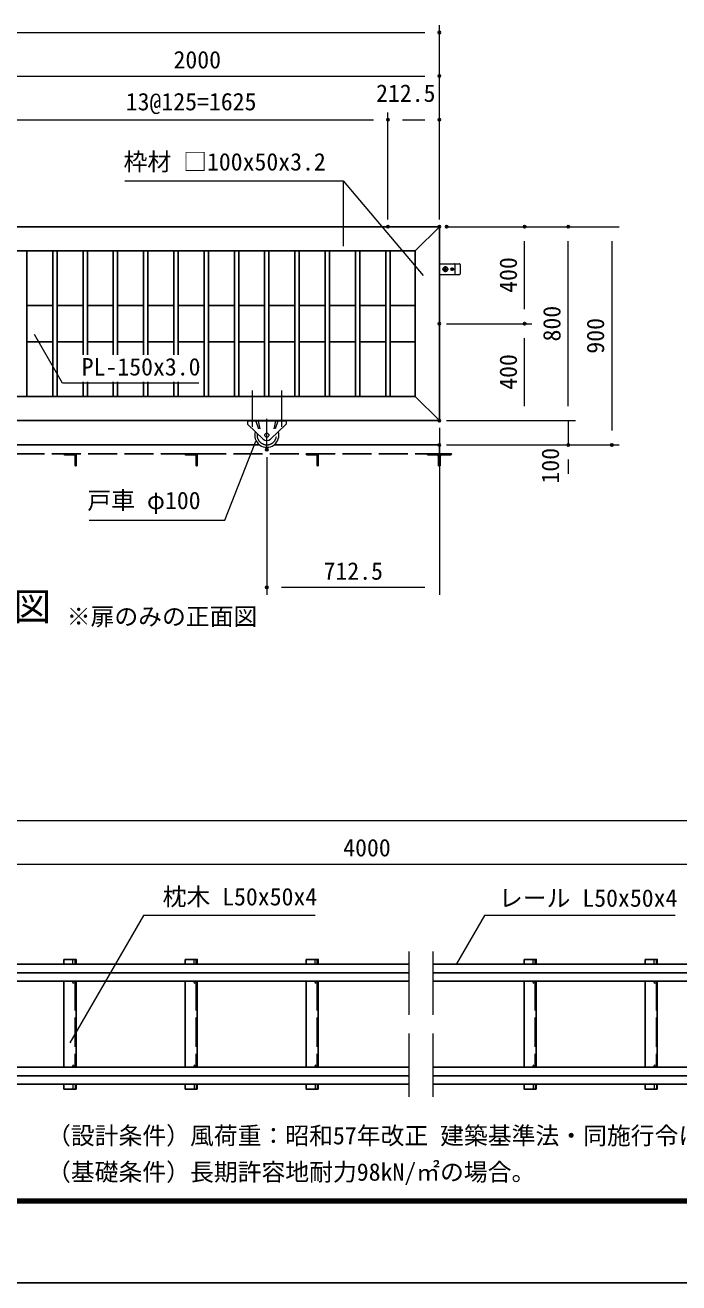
# Model space of a CAD drawing. Units: millimetres, scale not verified. Extents: x -6300 to 6300, y -4455 to 4455.
# Drawn here: x -1006 to 1694, y -4455 to 734 of the extents above; entities that cross this region are included whole.
import ezdxf
from ezdxf.enums import TextEntityAlignment as Align

# ---------------------------------------------------------------- set-up
doc = ezdxf.new("R2010")
doc.units = ezdxf.units.MM
doc.header["$LTSCALE"] = 20
doc.header["$PDMODE"] = 32
doc.header["$PDSIZE"] = 10
for name, pattern in [('DASHED', [7.5, 6, -1.5]), ('USER1', [50.8, 31.75, -6.35, 6.35, -6.35]), ('USER2', [9.525, 6.35, -3.175])]:
    doc.linetypes.add(name, pattern=pattern)
for name, color, linetype, lineweight in [('0-0_D-TTL-TXT', 7, 'Continuous', 25), ('0-1_D-STR1', 1, 'Continuous', 25), ('0-2_D-STR4', 7, 'Continuous', 25), ('0-3_D-BMK', 2, 'USER1', 13), ('0-4_D-STR3', 3, 'Continuous', 13), ('0-5_D-STR5', 4, 'Continuous', 25), ('0-8_D-STR-DIM', 7, 'Continuous', 13), ('0-B_D-STR-TXT', 7, 'Continuous', 13), ('0-C_D-TTL', 7, 'Continuous', 25)]:
    doc.layers.add(name, color=color, linetype=linetype, lineweight=lineweight)
doc.layers.add('0-A_Defpoints', color=8, linetype='Continuous')
doc.styles.add('ＭＳ ゴシック', font='')
doc.styles.get('ＭＳ ゴシック').set_extended_font_data('MS Gothic')

msp = doc.modelspace()

# ---------------------------------------------------------------- linework, layer by layer
at = {"layer": '0-1_D-STR1'}
for p, q in [((604.48, -197.76), (704.48, -97.76)), ((-999.02, -197.76), (-999.02, -797.76)), ((-892.02, -197.76), (-892.02, -797.76)), ((-874.02, -197.76), (-874.02, -797.76)), ((-767.02, -197.76), (-767.02, -626.45)), ((-749.02, -197.76), (-749.02, -626.45)), ((-642.02, -197.76), (-642.02, -626.45)), ((-624.02, -197.76), (-624.02, -626.45)), ((-517.02, -197.76), (-517.02, -626.45)), ((-499.02, -197.76), (-499.02, -626.45)), ((-392.02, -197.76), (-392.02, -626.45)), ((-374.02, -197.76), (-374.02, -626.45)), ((-267.02, -197.76), (-267.02, -797.76)), ((-249.02, -197.76), (-249.02, -797.76)), ((-142.02, -197.76), (-142.02, -797.76)), ((-124.02, -197.76), (-124.02, -797.76)), ((-17.02, -197.76), (-17.02, -797.76)), ((0.98, -197.76), (0.98, -797.76)), ((107.98, -197.76), (107.98, -797.76)), ((125.98, -197.76), (125.98, -797.76)), ((232.98, -197.76), (232.98, -797.76)), ((250.98, -197.76), (250.98, -797.76)), ((357.98, -197.76), (357.98, -797.76)), ((375.98, -197.76), (375.98, -797.76)), ((482.98, -197.76), (482.98, -797.76)), ((500.98, -197.76), (500.98, -797.76)), ((-892.02, -422.76), (-999.02, -422.76)), ((-767.02, -422.76), (-874.02, -422.76)), ((-642.02, -422.76), (-749.02, -422.76)), ((-517.02, -422.76), (-624.02, -422.76)), ((-392.02, -422.76), (-499.02, -422.76)), ((-267.02, -422.76), (-374.02, -422.76)), ((-142.02, -422.76), (-249.02, -422.76)), ((-17.02, -422.76), (-124.02, -422.76)), ((107.98, -422.76), (0.98, -422.76)), ((232.98, -422.76), (125.98, -422.76)), ((357.98, -422.76), (250.98, -422.76)), ((482.98, -422.76), (375.98, -422.76)), ((604.48, -422.76), (500.98, -422.76)), ((-892.02, -572.76), (-999.02, -572.76)), ((-767.02, -572.76), (-874.02, -572.76)), ((-642.02, -572.76), (-749.02, -572.76)), ((-517.02, -572.76), (-624.02, -572.76)), ((-392.02, -572.76), (-499.02, -572.76)), ((-267.02, -572.76), (-374.02, -572.76)), ((-142.02, -572.76), (-249.02, -572.76)), ((-17.02, -572.76), (-124.02, -572.76)), ((107.98, -572.76), (0.98, -572.76)), ((232.98, -572.76), (125.98, -572.76)), ((357.98, -572.76), (250.98, -572.76)), ((482.98, -572.76), (375.98, -572.76)), ((604.48, -572.76), (500.98, -572.76)), ((-767.02, -737.81), (-767.02, -797.76)), ((-749.02, -737.81), (-749.02, -797.76)), ((-642.02, -737.81), (-642.02, -797.76)), ((-624.02, -737.81), (-624.02, -797.76)), ((-517.02, -737.81), (-517.02, -797.76)), ((-499.02, -737.81), (-499.02, -797.76)), ((-392.02, -737.81), (-392.02, -797.76)), ((-374.02, -737.81), (-374.02, -797.76)), ((604.48, -797.76), (704.48, -897.76)), ((-1295.52, -3139.9), (579.48, -3139.9)), ((-845.52, -3120.26), (-845.52, -3139.9)), ((-345.52, -3120.26), (-345.52, -3139.9)), ((154.48, -3120.26), (154.48, -3139.9)), ((679.48, -3139.9), (2104.48, -3139.9)), ((1054.48, -3120.26), (1054.48, -3139.9)), ((1554.48, -3120.26), (1554.48, -3139.9)), ((-1295.52, -3175.26), (579.48, -3175.26)), ((-1295.52, -3210.62), (579.48, -3210.62)), ((-845.52, -3210.62), (-845.52, -3564.9)), ((-795.52, -3210.62), (-795.52, -3564.9)), ((-345.52, -3210.62), (-345.52, -3564.9)), ((-295.52, -3210.62), (-295.52, -3564.9)), ((154.48, -3210.62), (154.48, -3564.9)), ((204.48, -3210.62), (204.48, -3564.9)), ((679.48, -3175.26), (2104.48, -3175.26)), ((679.48, -3210.62), (2104.48, -3210.62)), ((1054.48, -3210.62), (1054.48, -3564.9)), ((1104.48, -3210.62), (1104.48, -3564.9)), ((1554.48, -3210.62), (1554.48, -3564.9)), ((1604.48, -3210.62), (1604.48, -3564.9)), ((-1295.52, -3564.9), (579.48, -3564.9)), ((679.48, -3564.9), (2104.48, -3564.9)), ((-1295.52, -3600.26), (579.48, -3600.26)), ((679.48, -3600.26), (2104.48, -3600.26)), ((-1295.52, -3635.62), (579.48, -3635.62)), ((-845.52, -3635.62), (-845.52, -3655.26)), ((-845.52, -3655.26), (-795.52, -3655.26)), ((-845.52, -3655.26), (-795.52, -3655.26)), ((-795.52, -3635.62), (-795.52, -3655.26)), ((-345.52, -3635.62), (-345.52, -3655.26)), ((-345.52, -3655.26), (-295.52, -3655.26)), ((-345.52, -3655.26), (-295.52, -3655.26)), ((-295.52, -3635.62), (-295.52, -3655.26)), ((154.48, -3635.62), (154.48, -3655.26)), ((154.48, -3655.26), (204.48, -3655.26)), ((154.48, -3655.26), (204.48, -3655.26)), ((204.48, -3635.62), (204.48, -3655.26)), ((679.48, -3635.62), (2104.48, -3635.62)), ((1054.48, -3635.62), (1054.48, -3655.26)), ((1054.48, -3655.26), (1104.48, -3655.26)), ((1054.48, -3655.26), (1104.48, -3655.26)), ((1104.48, -3635.62), (1104.48, -3655.26)), ((1554.48, -3635.62), (1554.48, -3655.26)), ((1554.48, -3655.26), (1604.48, -3655.26)), ((1554.48, -3655.26), (1604.48, -3655.26)), ((1604.48, -3635.62), (1604.48, -3655.26))]:
    msp.add_line(p, q, dxfattribs=at)
at = {"layer": '0-1_D-STR1', "linetype": 'DASHED'}
for p, q in [((-799.52, -3210.62), (-799.52, -3564.9)), ((-299.52, -3210.62), (-299.52, -3564.9)), ((200.48, -3210.62), (200.48, -3564.9)), ((1100.48, -3210.62), (1100.48, -3564.9)), ((1600.48, -3210.62), (1600.48, -3564.9))]:
    msp.add_line(p, q, dxfattribs=at)
at = {"layer": '0-1_D-STR1'}
for points in [[(-3295.52, -97.76), (704.48, -97.76), (704.48, -897.76), (-3295.52, -897.76)], [(-845.52, -3120.26), (-795.52, -3120.26), (-795.52, -3139.9)], [(-345.52, -3120.26), (-295.52, -3120.26), (-295.52, -3139.9)], [(154.48, -3120.26), (204.48, -3120.26), (204.48, -3139.9)], [(1054.48, -3120.26), (1104.48, -3120.26), (1104.48, -3139.9)], [(1554.48, -3120.26), (1604.48, -3120.26), (1604.48, -3139.9)]]:
    msp.add_lwpolyline(points, dxfattribs=at)
msp.add_lwpolyline([(-3195.52, -197.76), (604.48, -197.76), (604.48, -797.76), (-3195.52, -797.76)], close=True, dxfattribs=at)
at = {"layer": '0-2_D-STR4'}
for p, q in [((-38.02, -997.76), (-2553.02, -997.76)), ((704.48, -997.76), (21.98, -997.76))]:
    msp.add_line(p, q, dxfattribs=at)
at = {"layer": '0-3_D-BMK'}
for p, q in [((716.98, -272.76), (741.98, -272.76)), ((716.98, -272.76), (741.98, -272.76)), ((729.48, -285.26), (729.48, -260.26)), ((729.48, -285.26), (729.48, -260.26)), ((749.98, -272.76), (764.98, -272.76)), ((749.98, -272.76), (764.98, -272.76)), ((757.48, -280.26), (757.48, -265.26)), ((757.48, -280.26), (757.48, -265.26)), ((-68.02, -772.76), (-68.02, -922.76)), ((51.98, -772.76), (51.98, -922.76)), ((-8.02, -1017.76), (-8.02, -889.76))]:
    msp.add_line(p, q, dxfattribs=at)
at = {"layer": '0-4_D-STR3'}
for p, q in [((704.48, -295.26), (704.48, -250.26)), ((704.48, -250.26), (787.48, -250.26)), ((718.48, -250.26), (787.48, -250.26)), ((769.48, -292.26), (769.48, -253.26)), ((790.48, -253.26), (790.48, -292.26)), ((704.48, -295.26), (787.48, -295.26)), ((718.48, -295.26), (787.48, -295.26)), ((-88.02, -899.76), (-88.02, -911.76)), ((-88.02, -911.76), (-23.22, -973.67)), ((-54.02, -899.76), (-42.02, -931.76)), ((-44.02, -899.76), (-37.02, -931.76)), ((27.98, -899.76), (20.98, -931.76)), ((37.98, -899.76), (25.98, -931.76)), ((-799.52, -3120.26), (-799.52, -3139.9)), ((-799.52, -3139.9), (-799.52, -3120.26)), ((-299.52, -3120.26), (-299.52, -3139.9)), ((-299.52, -3139.9), (-299.52, -3120.26)), ((200.48, -3120.26), (200.48, -3139.9)), ((200.48, -3139.9), (200.48, -3120.26)), ((1100.48, -3120.26), (1100.48, -3139.9)), ((1100.48, -3139.9), (1100.48, -3120.26)), ((1600.48, -3120.26), (1600.48, -3139.9)), ((1600.48, -3139.9), (1600.48, -3120.26)), ((-808.52, -3215.76), (-808.52, -3210.62)), ((-799.52, -3215.76), (-799.52, -3210.62)), ((-308.52, -3215.76), (-308.52, -3210.62)), ((-299.52, -3215.76), (-299.52, -3210.62)), ((191.48, -3215.76), (191.48, -3210.62)), ((200.48, -3215.76), (200.48, -3210.62)), ((1091.48, -3215.76), (1091.48, -3210.62)), ((1100.48, -3215.76), (1100.48, -3210.62)), ((1591.48, -3215.76), (1591.48, -3210.62)), ((1600.48, -3215.76), (1600.48, -3210.62)), ((-808.52, -3559.76), (-808.52, -3564.9)), ((-799.52, -3559.76), (-799.52, -3564.9)), ((-308.52, -3559.76), (-308.52, -3564.9)), ((-299.52, -3559.76), (-299.52, -3564.9)), ((191.48, -3559.76), (191.48, -3564.9)), ((200.48, -3559.76), (200.48, -3564.9)), ((1091.48, -3559.76), (1091.48, -3564.9)), ((1100.48, -3559.76), (1100.48, -3564.9)), ((1591.48, -3559.76), (1591.48, -3564.9)), ((1600.48, -3559.76), (1600.48, -3564.9)), ((-799.52, -3635.62), (-799.52, -3655.26)), ((-799.52, -3635.62), (-799.52, -3655.26)), ((-299.52, -3635.62), (-299.52, -3655.26)), ((-299.52, -3635.62), (-299.52, -3655.26)), ((200.48, -3635.62), (200.48, -3655.26)), ((200.48, -3635.62), (200.48, -3655.26)), ((1100.48, -3635.62), (1100.48, -3655.26)), ((1100.48, -3635.62), (1100.48, -3655.26)), ((1600.48, -3635.62), (1600.48, -3655.26)), ((1600.48, -3635.62), (1600.48, -3655.26))]:
    msp.add_line(p, q, dxfattribs=at)
at = {"layer": '0-4_D-STR3', "color": 4}
for p, q in [((71.98, -897.76), (-88.02, -897.76)), ((-88.02, -897.76), (-88.02, -899.76)), ((71.98, -899.76), (-88.02, -899.76)), ((71.98, -897.76), (71.98, -899.76))]:
    msp.add_line(p, q, dxfattribs=at)
at = {"layer": '0-4_D-STR3'}
for points in [[(71.98, -899.76), (71.98, -911.76), (7.18, -973.67)], [(-808.52, -3139.9), (-808.52, -3120.26), (-799.52, -3120.26)], [(-308.52, -3139.9), (-308.52, -3120.26), (-299.52, -3120.26)], [(191.48, -3139.9), (191.48, -3120.26), (200.48, -3120.26)], [(1091.48, -3139.9), (1091.48, -3120.26), (1100.48, -3120.26)], [(1591.48, -3139.9), (1591.48, -3120.26), (1600.48, -3120.26)], [(-808.52, -3635.62), (-808.52, -3655.26), (-799.52, -3655.26)], [(-308.52, -3635.62), (-308.52, -3655.26), (-299.52, -3655.26)], [(191.48, -3635.62), (191.48, -3655.26), (200.48, -3655.26)], [(1091.48, -3635.62), (1091.48, -3655.26), (1100.48, -3655.26)], [(1591.48, -3635.62), (1591.48, -3655.26), (1600.48, -3655.26)]]:
    msp.add_lwpolyline(points, dxfattribs=at)
for centre, radius in [((729.48, -272.76), 10), ((729.48, -272.76), 8), ((757.48, -272.76), 5), ((757.48, -272.76), 5), ((-8.02, -957.76), 8.5), ((-804.02, -3215.76), 4.5), ((-304.02, -3215.76), 4.5), ((195.98, -3215.76), 4.5), ((1095.98, -3215.76), 4.5), ((1595.98, -3215.76), 4.5), ((-804.02, -3559.76), 4.5), ((-304.02, -3559.76), 4.5), ((195.98, -3559.76), 4.5), ((1095.98, -3559.76), 4.5), ((1595.98, -3559.76), 4.5)]:
    msp.add_circle(centre, radius, dxfattribs=at)
for centre, radius, start, end in [((766.48, -253.26), 3, 0, 90), ((787.48, -253.26), 3, 0, 90), ((766.48, -292.26), 3, 270, 0), ((787.48, -292.26), 3, 270, 0), ((-8.02, -957.76), 50, 162.4129, 17.5871), ((-8.02, -957.76), 22, 226.30902, 313.69098)]:
    msp.add_arc(centre, radius, start, end, dxfattribs=at)
at = {"layer": '0-4_D-STR3', "linetype": 'USER2'}
msp.add_arc((-8.02, -957.76), 40, 169.67603, 10.32397, dxfattribs=at)
at = {"layer": '0-5_D-STR5', "linetype": 'DASHED'}
for p, q in [((-3295.52, -1034.71), (704.48, -1034.71)), ((704.48, -1034.71), (704.48, -997.76))]:
    msp.add_line(p, q, dxfattribs=at)
at = {"layer": '0-5_D-STR5'}
for p, q in [((-845.52, -1034.71), (-845.52, -1035.71)), ((-795.52, -1034.71), (-845.52, -1034.71)), ((-795.52, -1084.71), (-795.52, -1034.71)), ((-345.52, -1034.71), (-345.52, -1035.71)), ((-295.52, -1034.71), (-345.52, -1034.71)), ((-295.52, -1084.71), (-295.52, -1034.71)), ((154.48, -1034.71), (154.48, -1035.71)), ((204.48, -1034.71), (154.48, -1034.71)), ((204.48, -1084.71), (204.48, -1034.71)), ((654.48, -1034.71), (654.48, -1035.71)), ((704.48, -1034.71), (654.48, -1034.71)), ((704.48, -1084.71), (704.48, -1034.71)), ((704.48, -1034.71), (754.48, -1034.71)), ((704.48, -1084.71), (704.48, -1034.71)), ((754.48, -1034.71), (754.48, -1035.71)), ((-806.02, -1038.71), (-842.52, -1038.71)), ((-799.52, -1081.71), (-799.52, -1045.21)), ((-796.52, -1084.71), (-795.52, -1084.71)), ((-306.02, -1038.71), (-342.52, -1038.71)), ((-299.52, -1081.71), (-299.52, -1045.21)), ((-296.52, -1084.71), (-295.52, -1084.71)), ((193.98, -1038.71), (157.48, -1038.71)), ((200.48, -1081.71), (200.48, -1045.21)), ((203.48, -1084.71), (204.48, -1084.71)), ((693.98, -1038.71), (657.48, -1038.71)), ((700.48, -1081.71), (700.48, -1045.21)), ((703.48, -1084.71), (704.48, -1084.71)), ((705.48, -1084.71), (704.48, -1084.71)), ((708.48, -1081.71), (708.48, -1045.21)), ((714.98, -1038.71), (751.48, -1038.71))]:
    msp.add_line(p, q, dxfattribs=at)
for centre, radius, start, end in [((-842.52, -1035.71), 3, 180, 270), ((-342.52, -1035.71), 3, 180, 270), ((157.48, -1035.71), 3, 180, 270), ((657.48, -1035.71), 3, 180, 270), ((751.48, -1035.71), 3, 270, 0), ((-806.02, -1045.21), 6.5, 0, 90), ((-796.52, -1081.71), 3, 180, 270), ((-306.02, -1045.21), 6.5, 0, 90), ((-296.52, -1081.71), 3, 180, 270), ((193.98, -1045.21), 6.5, 0, 90), ((203.48, -1081.71), 3, 180, 270), ((693.98, -1045.21), 6.5, 0, 90), ((703.48, -1081.71), 3, 180, 270), ((705.48, -1081.71), 3, 270, 0), ((714.98, -1045.21), 6.5, 90, 180)]:
    msp.add_arc(centre, radius, start, end, dxfattribs=at)
at = {"layer": '0-8_D-STR-DIM'}
for p, q in [((704.48, -67.76), (704.48, 733.61)), ((-3235.52, 703.61), (644.48, 703.61)), ((-1235.52, 523.61), (644.48, 523.61)), ((704.48, -67.76), (704.48, 553.61)), ((491.98, -67.76), (491.98, 373.61)), ((491.98, -67.76), (491.98, 373.61)), ((704.48, -67.76), (704.48, 373.61)), ((-1073.02, 343.61), (431.98, 343.61)), ((551.98, 343.61), (644.48, 343.61)), ((734.48, -97.76), (1086.6, -97.76)), ((764.48, -97.76), (1266.6, -97.76)), ((764.48, -97.76), (1446.6, -97.76)), ((1056.6, -437.76), (1056.6, -157.76)), ((1236.6, -837.76), (1236.6, -157.76)), ((1416.6, -157.76), (1416.6, -937.76)), ((734.48, -497.76), (1086.6, -497.76)), ((734.48, -497.76), (1086.6, -497.76)), ((1056.6, -837.76), (1056.6, -557.76)), ((1236.6, -837.76), (1236.6, -777.76)), ((704.48, -927.76), (704.48, -1615.81)), ((734.48, -897.76), (1086.6, -897.76)), ((734.48, -897.76), (1266.6, -897.76)), ((734.48, -897.76), (1266.6, -897.76)), ((1236.6, -897.76), (1236.6, -997.76)), ((734.48, -997.76), (1266.6, -997.76)), ((734.48, -997.76), (1446.6, -997.76)), ((-8.02, -1047.76), (-8.02, -1615.81)), ((1236.6, -1057.76), (1236.6, -1117.76)), ((644.48, -1585.81), (51.98, -1585.81)), ((-5235.52, -2547.27), (2044.48, -2547.27)), ((-1235.52, -2727.27), (2044.48, -2727.27)), ((579.48, -3349.28), (579.48, -3087.76)), ((679.48, -3349.28), (679.48, -3087.76)), ((579.48, -3687.76), (579.48, -3426.24)), ((679.48, -3687.76), (679.48, -3426.24))]:
    msp.add_line(p, q, dxfattribs=at)
at = {"layer": '0-A_Defpoints'}
for p in [(704.48, 703.61), (704.48, 523.61), (491.98, 343.61), (704.48, 343.61), (491.98, -97.76), (704.48, -97.76), (704.48, -97.76), (734.48, -97.76), (1056.6, -97.76), (1236.6, -97.76), (704.48, -497.76), (1056.6, -497.76), (704.48, -897.76), (704.48, -897.76), (-8.02, -1017.76), (704.48, -997.76), (1236.6, -997.76), (1416.6, -997.76), (-8.02, -1585.81)]:
    msp.add_point(p, dxfattribs=at)
at = {"layer": '0-B_D-STR-TXT'}
msp.add_line((307.66, 91.82), (307.66, -177.66), dxfattribs=at)
for points in [[(-594.11, 91.82), (307.66, 91.82), (638.11, -298.4)], [(-288.99, -743.25), (-851.16, -743.25), (-967.09, -542.46)], [(-741.45, -1308.76), (-181.56, -1308.76), (-53.05, -982.82)], [(191.75, -2939.22), (-517.76, -2939.22), (-821.18, -3464.76)], [(1678.07, -2939.22), (890.52, -2939.22), (775.65, -3138.17)]]:
    msp.add_lwpolyline(points, dxfattribs=at)
at = {"layer": '0-C_D-TTL', "color": 2}
msp.add_lwpolyline([(-6299.73, 4455.2), (6300.27, 4455.2), (6300.27, -4454.8), (-6299.73, -4454.8)], close=True, dxfattribs=at)
at = {"layer": '0-C_D-TTL'}
for points in [[(-5894.73, 4125.2), (5895.27, 4125.2), (5895.27, -4124.8), (-5894.73, -4124.8)], [(-5890.98, 4121.45), (5891.52, 4121.45), (5891.52, -4121.05), (-5890.98, -4121.05)], [(-5887.23, 4117.7), (5887.77, 4117.7), (5887.77, -4117.3), (-5887.23, -4117.3)], [(-5883.48, 4113.95), (5884.02, 4113.95), (5884.02, -4113.55), (-5883.48, -4113.55)], [(-5879.73, 4110.2), (5880.27, 4110.2), (5880.27, -4109.8), (-5879.73, -4109.8)]]:
    msp.add_lwpolyline(points, close=True, dxfattribs=at)

# ---------------------------------------------------------------- texts
at = {"layer": '0-0_D-TTL-TXT', "style": 'ＭＳ ゴシック'}
for s, height, p in [('正\u3000面\u3000図', 115.4, (-1685.37, -1756.63)), ('※扉のみの正面図', 72.14, (-834.35, -1763.32)), ('（設計条件）風荷重：昭和57年改正 建築基準法・同施行令に基づく風圧力に準拠。', 72.14, (-915.63, -3905.2)), ('（基礎条件）長期許容地耐力98kN/㎡の場合。', 72.14, (-915.63, -4055.2))]:
    msp.add_text(s, height=height, dxfattribs=at).set_placement(p, align=Align.BOTTOM_LEFT)
at = {"layer": '0-8_D-STR-DIM', "style": 'ＭＳ ゴシック'}
for s, p in [('2000', (-393.39, 533.73)), ('212.5', (443.13, 395.73)), ('13@125=1625', (-590.52, 360.76)), ('712.5', (226.21, -1575.69)), ('4000', (307.36, -2717.15))]:
    msp.add_text(s, height=72.14, dxfattribs=at).set_placement(p, align=Align.BOTTOM_LEFT)
for s, p in [('400', (1046.47, -370.51)), ('800', (1226.47, -571.08)), ('900', (1406.47, -621.45)), ('400', (1046.47, -770.51)), ('100', (1220.29, -1157.43))]:
    msp.add_text(s, height=72.14, rotation=90, dxfattribs=at).set_placement(p, align=Align.BOTTOM_LEFT)
at = {"layer": '0-B_D-STR-TXT', "style": 'ＭＳ ゴシック'}
for s, p in [('枠材 □100x50x3.2', (-599.44, 112.61)), ('PL-150x3.0', (-772.49, -733.13)), ('戸車 φ100', (-749.07, -1284.55)), ('枕木 L50x50x4', (-438.33, -2919.39)), ('レール L50x50x4', (950.53, -2924.91))]:
    msp.add_text(s, height=72.14, dxfattribs=at).set_placement(p, align=Align.BOTTOM_LEFT)

doc.saveas('drawing.dxf')
